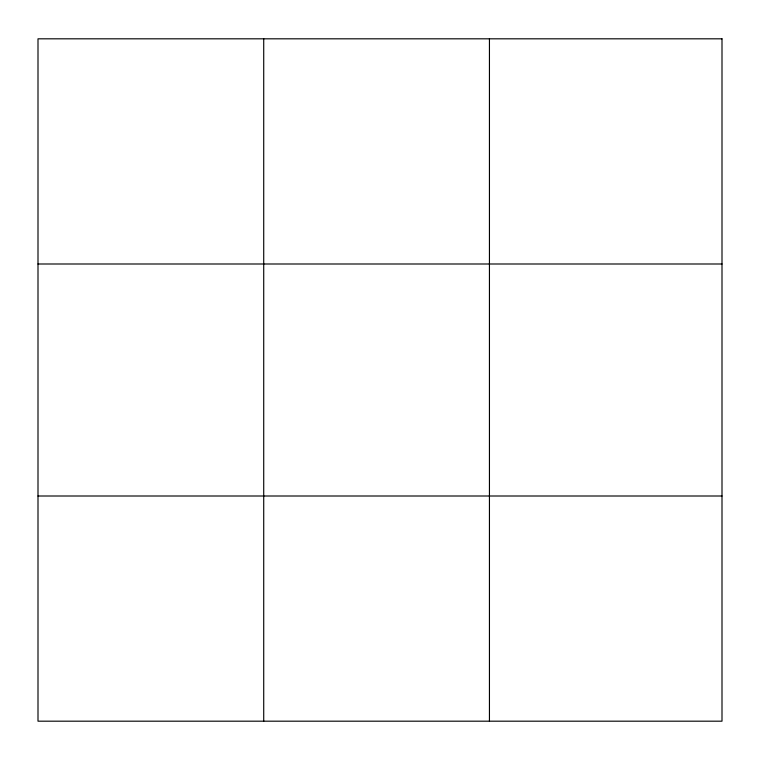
<?xml version="1.0" encoding="UTF-8"?>
<svg xmlns="http://www.w3.org/2000/svg" width="760" height="760" viewBox="0 0 760 760"><rect width="100%" height="100%" fill="white"/><g stroke="black" fill="none" stroke-linecap="round" stroke-linejoin="round"><path stroke-width="1.14" d="M263.72 721.183L263.72 38.817M489.44 721.183L489.44 38.817M38 263.995L722 263.995M38 496.005L722 496.005M722 38.817L722 721.183L38 721.183L38 38.817L722 38.817"/></g></svg>
